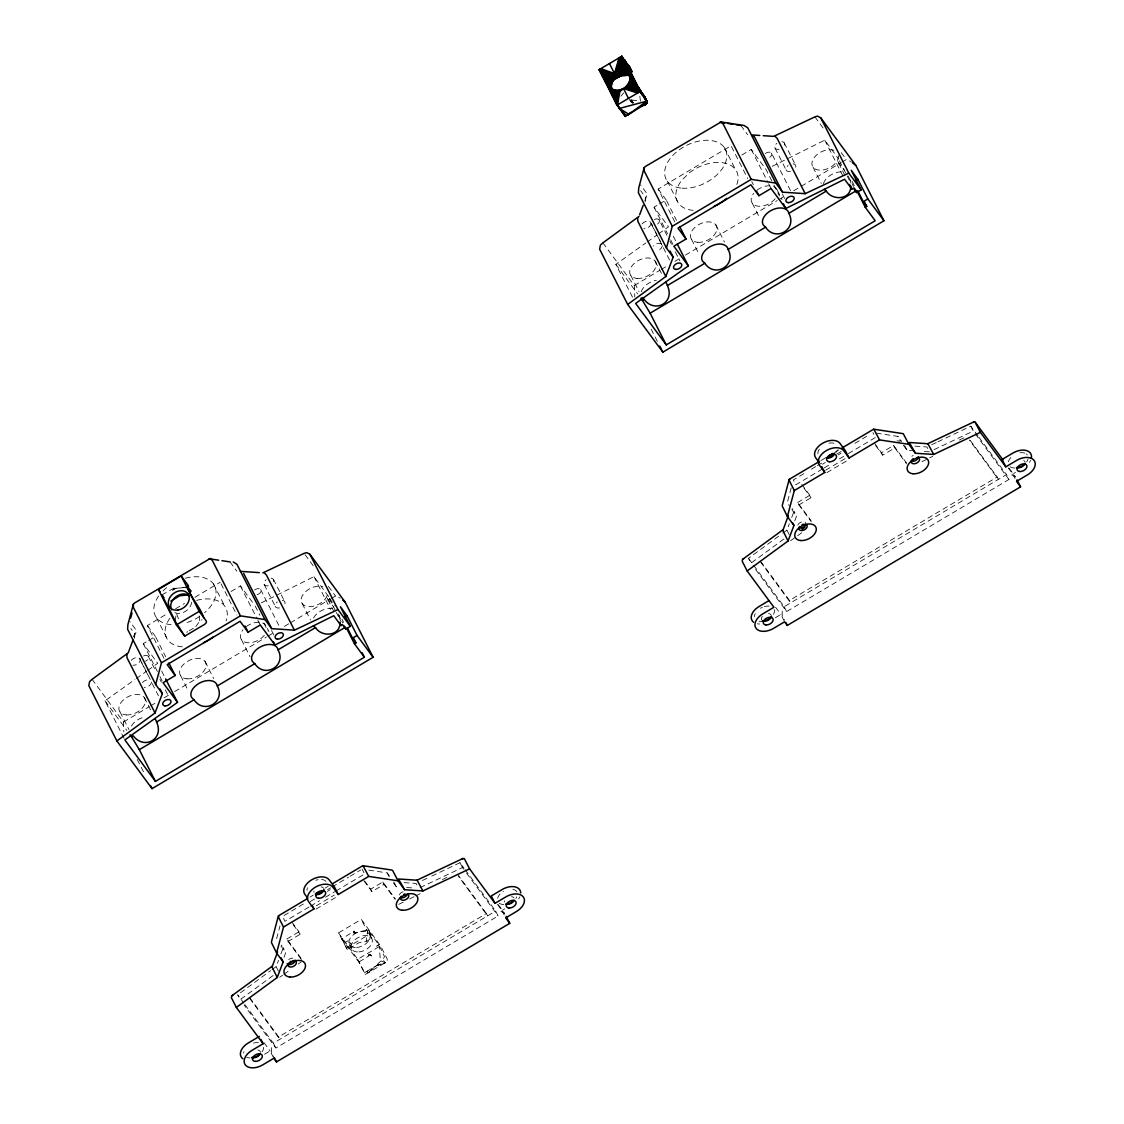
<?xml version="1.0" encoding="UTF-8"?>
<svg xmlns="http://www.w3.org/2000/svg" width="1124" height="1124" viewBox="0 0 1124 1124"><rect width="100%" height="100%" fill="white"/><g stroke="black" fill="none" stroke-linecap="round" stroke-linejoin="round"><path stroke-width="0.75" stroke-dasharray="5 3.75" d="M370.948 955.681L370.105 954.571L371.763 955.948L371.229 955.428M92.084 679.332L123.514 721.973L123.766 731.794M602.9 242.854L634.315 285.482L634.793 296.877M134.304 638.334L134.655 633.697L130.805 628.471M645.106 201.842L645.457 197.206L640.652 190.673M355.732 932.583L354.552 933.299L355.226 932.892L354.032 931.15L341.893 938.863L358.809 962.116L365.412 974.438L385.209 962.79A3.541 2.74 -36 0 0 387.007 958.547L380.544 945.818L361.324 919.39L338.507 932.864L347.344 949.611L358.57 943.008A2.122 1.349 -26.9 0 1 359.778 942.502L366.326 941.224L367.576 930.742M175.105 620.898L176.384 613.184L178.505 618.874L177.353 619.689M271.432 1047.652L271.32 1051.614L273.666 1056.349M782.234 611.161L782.135 615.123L784.468 619.858M631.562 102.354L629.609 99.671L630.606 100.668L632.292 99.657M353.301 932.119L354.088 933.201L367.169 930.208M276.616 938.582L280.002 925.909M791.226 487.844L787.418 502.091L789.273 505.744M174.164 589.032L172.618 590.24L173.925 589.327M133.461 636.872L134.655 633.697M134.192 637.027L136.594 630.69L129.78 621.46M272.008 969.661L276.125 966.64L278.513 960.317M280.916 953.981L283.304 947.658L281.393 945.059M283.979 957.283L285.777 952.534L283.304 947.658M644.993 200.536L647.396 194.199L640.596 184.968M782.81 533.169L786.926 530.149L789.315 523.826M791.717 517.49L794.106 511.167L792.195 508.568M794.78 520.791L796.579 516.042L794.106 511.167M620.855 96.158L623.679 92.842M195.843 626.574L199.833 621.038L202.137 619.661M364.26 972.864L367.323 971.094L368.475 972.681L383.565 958.463L384.464 956.552L378.816 944.778L367.52 929.239L365.328 930.63L366.396 930.251M630.761 99.895L631.098 100.345C631.576 99.067 629.819 102.439 633.009 103.141M174.15 588.414C176.075 589.412 173.911 587.276 173.602 588.723L183.929 587.571M378.816 944.778L376.681 946.169L378.816 944.778L377.72 945.916L378.69 946.015M370.892 954.683L358.809 962.116M368.475 972.681L375.5 966.275M174.276 588.456L186.682 587.29M783.906 539.042L750.958 563.18L748.486 558.305L781.433 534.167M240.438 992.787L270.631 970.658M273.104 975.534L240.157 999.672L237.684 994.796L243.796 1003.086M632.489 297.172L615.84 264.351L645.738 243.037M647.157 242.025L657.133 234.916M658.552 233.904L668.513 226.809L654.056 207.181L658.102 204.765M124.061 738.342L105.024 700.842L134.936 679.528M136.355 678.517L146.317 671.407M147.75 670.396L157.711 663.286L143.254 643.659L147.3 641.256M790.523 540.756L796.228 536.696M797.647 535.684L801.918 532.636M279.721 977.248L282.574 975.211M283.993 974.199L291.116 969.127M298.225 964.055L301.077 962.018M630.606 100.668L632.868 103.253M674.807 221.864L658.158 189.043L731.05 145.741L747.699 178.561M659.451 203.964L666.195 199.96L676.508 220.276M741.784 155.042L751.239 149.422L765.978 169.429L773.115 183.493M844.841 175.288L837.844 161.491L839.361 160.577L845.585 172.843M634.315 285.482L659.872 270.294M661.376 269.409L667.389 265.826M674.906 261.358L679.416 258.689M685.429 255.106L777.148 200.62M778.651 199.721L784.664 196.152M793.684 190.785L799.698 187.216M801.201 186.317L840.288 163.092M841.792 162.193L846.302 159.524L851.037 161.589M161.912 594.877L174.29 587.936M164.006 658.355L147.356 625.534L166.689 614.041M175.625 608.744L184.547 603.433M194.958 597.251L220.248 582.218M148.649 640.455L155.393 636.451L165.706 656.767M230.982 591.533L240.438 585.913L254.193 604.586M186.682 632.264L187.68 631.674M189.141 630.803L194.845 627.417A2.122 1.644 -36.5 0 0 195.225 627.192M334.039 611.779L327.042 597.982L328.559 597.069M123.514 721.973L149.07 706.785M150.574 705.9L158.091 701.432M164.104 697.849L168.614 695.166M174.627 691.597L266.332 637.097M267.835 636.212L275.352 631.744M284.386 626.377L288.896 623.708M290.399 622.808L329.487 599.584M330.99 598.685L335.5 596.015L340.235 598.08M820.941 460.517L825.452 457.833M834.486 452.466L839.01 449.769M803.857 473.668L793.333 479.92L795.806 484.795L822.838 468.736M811.359 469.214L815.869 466.53M817.359 465.645L824.876 461.177M836.888 454.04L841.398 451.37M854.9 443.334L869.92 434.412M822.473 464.24L825.339 462.54M838.195 454.897L841.061 453.211M824.342 467.837L831.858 463.383M839.361 458.915L846.864 454.461M848.367 453.562L875.399 437.503L872.926 432.628M825.648 470.183L846.555 457.763M826.871 472.614L849.28 459.294M797.647 502.512L809.8 495.291L811.022 497.721L798.883 504.943L797.647 502.512L811.05 520.693M874.43 443.151L881.469 452.705L893.622 445.483L906.365 462.779M875.666 445.582L882.705 455.122L894.845 447.914L906.618 463.875M760.428 561.045L789.47 600.455L997.199 477.012L998.435 479.442L969.38 440.004M748.486 558.305L784.159 606.693L1006.458 474.595L1008.931 479.47L786.631 611.568L753.01 565.948M1008.2 467.809L1012.794 474.033L1015.506 472.431M775.363 617.736L780.885 614.449L784.622 621.797M310.14 897.008L313.231 895.154M325.187 888.058L328.208 886.26M284.035 915.512L305.054 903.022M327.59 889.646L330.582 887.862M332.086 886.962L348.609 877.141M350.112 876.256L360.621 870.004M310.238 901.589L314.523 899.031M327.393 891.388L330.245 889.688M309.03 907.012L285.004 921.287L282.531 916.411M310.533 906.113L319.539 900.76M325.553 897.191L334.559 891.838M336.062 890.939L364.598 873.994M316.336 905.789L334.25 895.14M316.069 909.105L336.975 896.685M286.845 939.004L298.984 931.782L300.22 934.213L288.067 941.42L286.845 939.004L301.274 958.589M364.64 881.005L370.667 889.196L382.806 881.975L395.564 899.27M363.853 880.71L371.889 891.613L384.043 884.391L394.833 899.031M249.626 997.536L278.668 1036.932L486.397 913.503L487.633 915.919L458.578 876.495M244.821 1004.477L273.343 1043.184L495.656 911.086L498.129 915.962L275.816 1048.06L244.231 1005.193M497.398 904.3L501.992 910.524L504.69 908.923M264.562 1054.228L270.083 1050.94L273.82 1058.288M346.192 948.01L365.988 936.376A3.541 2.74 -36 0 0 367.787 932.119L361.324 919.39M366.326 941.224C372.213 939.566 371.623 933.131 367.52 929.239M338.507 932.864L357.727 959.292L380.544 945.818M367.323 971.094L375.88 966.036L385.209 962.79L382.638 959.264M369.571 954.487L368.138 955.189L369.74 954.402M772.16 166.352L824.763 140.163L838.729 159.116M261.358 602.843L275.282 595.903M276.827 595.13L313.961 576.654L328.925 596.956M959.376 440.032L967.104 436.182M921.933 461.711L928.115 458.634M929.66 457.861L932.765 456.316M442.378 879.6L447.029 877.282M398.753 904.356L403.39 902.052M409.586 898.961L414.222 896.657M415.768 895.884L420.404 893.58M931.627 444.739L936.32 442.519M937.894 441.774L970.799 426.207L977.936 435.887M934.1 449.614L973.272 431.082L970.799 426.207M422.385 880.485L430.225 876.776M431.785 876.046L459.997 862.698L464.072 868.22M420.151 887.581L462.47 867.573L465.533 871.718M376.217 965.769L385.209 962.79L380.404 960.57L379.252 946.801M376.498 965.474L385.209 962.79M175.035 588.751L174.234 588.878L175.105 588.836M914.936 446.158L926.921 446.959L929.393 451.834L924.251 451.497M903.303 445.174L907.124 450.359L913.981 450.808M404.134 882.649L416.119 883.45L418.592 888.325M393.456 882.958L396.322 886.836L399.751 887.075M406.607 887.524L413.449 887.988M876.27 433.133L897.964 436.407L901.785 441.591M897.107 440.777L900.436 441.282L897.964 436.407M368.798 870.131L387.162 872.898L390.028 876.776M631.786 99.952L638.952 101.104M1011.74 474.792L1015.59 477.068M500.925 911.283L504.774 913.559M633.29 102.86L631.182 100.205L633.177 103.001M814.886 116.882L825.016 130.637M841.23 152.639L846.302 159.524M837.844 161.491L844.546 170.581M1009.085 468.216L1015.253 476.59M978.962 437.264L1006.458 474.595M975.309 433.85L1008.931 479.47M740.814 125.41L747.615 134.641M970.223 440.397L997.199 477.012M658.158 189.043L666.195 199.96M801.749 484.388L809.8 495.291M803.983 488.167L811.022 497.721M798.883 504.943L811.247 521.719M615.84 264.351L637.631 293.926M791.802 509.565L796.579 516.042M760.625 562.07L790.692 602.871L789.47 600.455M775.546 607.199L780.885 614.449M305.096 554.75L315.226 568.505M328.405 586.377L335.5 596.015M329.515 598.375L335.261 606.159M327.042 597.982L333.744 607.072M498.283 904.708L504.451 913.081M465.097 869.611L495.656 911.086M466.544 873.095L498.129 915.962M230.013 561.902L236.813 571.133M457.342 874.079L486.397 913.503M147.356 625.534L155.393 636.451M291.959 922.242L298.984 931.782M293.181 924.659L300.22 934.213M288.067 941.42L302.497 961.006M105.024 700.842L126.829 730.417M281 946.057L285.777 952.534M249.823 998.562L279.89 1039.363L278.668 1036.932M263.957 1042.622L270.083 1050.94M631.407 99.924L633.43 102.706M366.775 971.389L367.927 972.962L367.014 971.262M655.123 261.035L662.078 274.649M144.322 697.512L152.049 712.658M1012.794 474.033L1016.518 481.381M852.02 181.203L855.125 187.329M848.184 175.99L853.538 186.542M847.145 175.92L850.25 182.046M824.763 140.163L843.787 177.662M813.003 167.125L821.251 183.381M784.215 142.832L795.469 165.003M775.096 148.213L786.336 170.384M765.374 153.496A4.426 2.796 -26.9 0 1 771.471 153.103L790.762 191.108M782.388 194.087L785.465 200.17M773.902 185.053L779.452 195.998M904.651 445.483L907.124 450.359M751.239 149.422L767.889 182.243M768.676 183.816L771.064 188.495M893.622 445.483L894.845 447.914M751.773 181.652L753.361 184.772M881.469 452.705L882.705 455.122M724.278 147.413L735.518 169.584M667.235 181.119L678.475 203.275M673.276 236.18L676.451 242.433M654.056 207.181L667.53 233.75M670.705 240.002L673.88 246.24M654.323 219.489A4.426 2.796 -26.9 0 1 659.1 219.868L669.131 239.637M669.904 241.168L671.449 244.203M675.299 251.804L679.936 260.923M651.499 224.364L670.016 260.852M786.926 530.149L789.399 535.024M630.789 275.408L639.008 291.636M651.147 329.121L658.158 342.946M784.159 606.693L786.631 611.568M501.992 910.524L504.226 914.936M341.991 619.226L343.551 622.289M338.141 613.985L342.736 623.033M329.332 598.6L335.556 610.866M336.329 612.397L340.993 621.6M459.997 862.698L462.47 867.573M313.961 576.654L330.611 609.475M302.201 603.616L310.449 619.872M273.413 579.324L284.653 601.481M264.281 584.705L275.535 606.876M260.67 589.594L279.188 626.082M271.572 630.578L275.436 638.179M255.176 605.92L259.925 615.292M263.901 623.103L267.863 630.929M393.85 881.961L396.322 886.836M387.162 872.898L389.016 876.551M240.438 585.913L257.087 618.734M257.874 620.293L260.262 624.986M382.806 881.975L384.043 884.391M221.035 583.792L236.897 615.039M362.125 869.119L363.979 872.772M370.667 889.196L371.889 891.613M213.462 583.904L224.716 606.075M369.473 933.918L371.707 938.315M357.727 959.292L365.412 974.438M349.564 944.764L351.812 949.176M341.893 938.863L347.344 949.611M156.419 617.596L167.673 639.767M161.673 671.112L164.849 677.365M143.254 643.659L159.102 674.92M159.903 676.479L163.064 682.732M148.298 656.36L156.011 671.562M159.875 679.177L161.42 682.212M165.27 689.813L169.134 697.414M139.783 658.72L147.286 673.501M148.031 674.976L150.279 679.416M141.469 662.373L149.183 677.589M152.26 683.659L158.442 695.826M276.125 966.64L278.597 971.515M119.987 711.899L128.951 729.602M137.226 759.473L144.237 773.284M273.343 1043.184L275.816 1048.06M752.265 203.219L760.147 218.815M691.527 239.314L699.395 254.909M241.463 639.711L250.118 656.866M180.725 675.805L188.593 691.401M777.386 190.406L782.079 199.735M715.862 224.94L724.474 242.053M267.372 628.442L268.931 631.562M205.06 661.418L213.658 678.545M850.236 180.219L850.882 183.17M339.111 615.221L340.08 619.661M199.201 615.91L199.833 621.038M639.851 96.214L640.455 101.343M354.032 931.15L354.088 933.201M307.091 890.278A10.636 6.716 -26.9 0 1 307.47 887.707M315.83 880.303A10.636 6.716 -26.9 0 1 318.148 879.656M321.464 879.446A10.636 6.716 -26.9 0 1 326.157 881.694M313.919 892.358A5.311 3.358 -26.9 0 1 314.116 891.065M321.113 886.934A5.311 3.358 -26.9 0 1 323.459 888.072M257.747 1050.083A5.311 3.358 -26.9 0 1 260.501 1052.317M263.634 1047.357A10.636 6.716 -26.9 0 1 262.061 1051.797M250.034 1057.923A10.636 6.716 -26.9 0 1 246.76 1057.319M243.711 1053.132A10.636 6.716 -26.9 0 1 243.866 1051.685M253.49 1043.114A10.636 6.716 -26.9 0 1 259.054 1042.707M519.822 896.868A14.176 8.964 -26.9 0 1 518.656 898.863M516.717 896.896A10.636 6.716 -26.9 0 1 515.832 898.385M503.805 904.511A10.636 6.716 -26.9 0 1 499.267 903.19M497.637 898.273A10.636 6.716 -26.9 0 1 503.454 891.36M512.825 889.309A10.636 6.716 -26.9 0 1 517.166 892.611M399.385 894.873A4.426 2.796 -26.9 0 1 403.825 891.515M288.699 959.531A4.426 2.796 -26.9 0 1 292.844 958.196M504.339 902.108A5.311 3.358 -26.9 0 1 504.536 900.816M511.518 896.685A5.311 3.358 -26.9 0 1 513.865 897.809M327.112 595.608A14.176 8.964 -26.9 0 1 308.931 606.665A14.176 8.964 -26.9 0 1 303.115 594.47A14.176 8.964 -26.9 0 1 322.869 586.728M264.323 635.257A14.176 8.964 -26.9 0 1 245.749 642.394A14.176 8.964 -26.9 0 1 242.953 629.791M246.297 626.574A14.176 8.964 -26.9 0 1 265.798 625.337M271.067 578.186A5.311 3.358 -26.9 0 1 272.851 583.033M268.285 585.73A5.311 3.358 -26.9 0 1 264.014 584.199A5.311 3.358 -26.9 0 1 266.093 579.787M131.213 660.392A5.311 3.358 -26.9 0 1 137.943 657.666A5.311 3.358 -26.9 0 1 139.545 662.008A5.311 3.358 -26.9 0 1 132.997 665.239M254.572 589.988A4.426 2.796 -26.9 0 1 260.909 590.016A4.426 2.796 -26.9 0 1 256.398 594.933M143.521 655.98A4.426 2.796 -26.9 0 1 148.537 656.795A4.426 2.796 -26.9 0 1 145.474 661.249M140.697 660.856A4.426 2.796 -26.9 0 1 140.514 658.861M313.54 617.961A14.176 8.964 -26.9 0 1 332.437 608.506M131.41 726.062A14.176 8.964 -26.9 0 1 142.678 717.519M282.307 600.356A5.311 3.358 -26.9 0 1 284.105 605.204M279.539 607.901A5.311 3.358 -26.9 0 1 275.254 606.356A5.311 3.358 -26.9 0 1 277.347 601.958M151.431 681.987A5.311 3.358 -26.9 0 1 144.251 687.41M142.453 682.563A5.311 3.358 -26.9 0 1 150.068 680.118M196.602 600.385A33.228 21.005 -26.9 0 1 226.05 621.01M182.341 646.834A33.228 21.005 -26.9 0 1 170.131 617.863M185.348 578.214A33.228 21.005 -26.9 0 1 214.319 585.239A33.228 21.005 -26.9 0 1 204.638 612.678M199.51 616.542A33.228 21.005 -26.9 0 1 186.106 622.837M171.101 624.663A33.228 21.005 -26.9 0 1 159.903 594.357M162.938 590.985A33.228 21.005 -26.9 0 1 167.729 586.826M191.656 602.267A11.338 8.739 -36.5 0 1 185.179 611.54A11.338 8.739 -36.5 0 1 174.487 612.482M775.124 198.765A14.176 8.964 -26.9 0 1 756.55 205.903A14.176 8.964 -26.9 0 1 753.754 193.3M757.098 190.082A14.176 8.964 -26.9 0 1 777.696 191.768M838.434 155.674A14.176 8.964 -26.9 0 1 822.178 170.089A14.176 8.964 -26.9 0 1 813.65 158.372A14.176 8.964 -26.9 0 1 834.795 150.686M781.868 141.694A5.311 3.358 -26.9 0 1 783.667 146.541M779.101 149.239A5.311 3.358 -26.9 0 1 774.815 147.708A5.311 3.358 -26.9 0 1 776.895 143.296M659.1 219.868A4.426 2.796 -26.9 0 1 657.596 223.985M652.299 225.011A4.426 2.796 -26.9 0 1 651.161 223.451M650.993 223.325A5.311 3.358 -26.9 0 1 643.813 228.748M642.015 223.901A5.311 3.358 -26.9 0 1 650.585 222.229L661.839 244.4A5.311 3.358 -26.9 0 0 653.269 246.072M771.471 153.103A4.426 2.796 -26.9 0 1 768.647 157.992M823.471 183.619A14.176 8.964 -26.9 0 1 843.239 172.014M641.284 291.762A14.176 8.964 -26.9 0 1 656.304 280.354M793.123 163.865A5.311 3.358 -26.9 0 1 794.907 168.712M790.341 171.41A5.311 3.358 -26.9 0 1 786.055 169.879A5.311 3.358 -26.9 0 1 788.149 165.467M662.247 245.496A5.311 3.358 -26.9 0 1 656.711 250.821M736.852 184.519A33.228 21.005 -26.9 0 0 725.472 163.275A33.228 21.005 -26.9 0 0 689.785 172.506L681.959 180.037A33.228 21.005 -26.9 0 0 693.143 210.343M911.873 456.274A4.426 2.796 -26.9 0 1 913.194 455.487M797.815 525.161A4.426 2.796 -26.9 0 1 801.538 521.986A4.426 2.796 -26.9 0 1 805.599 522.66M837.38 449.993A10.636 6.716 -26.9 0 1 835.849 452.649M817.893 453.801A10.636 6.716 -26.9 0 1 819.817 448.56M828.95 443.165A10.636 6.716 -26.9 0 1 836.959 445.216M1028.053 458.901A10.636 6.716 -26.9 0 1 1026.634 461.894M1014.607 468.02A10.636 6.716 -26.9 0 1 1010.069 466.699M1008.439 461.781A10.636 6.716 -26.9 0 1 1011.08 457.342M1020.002 452.789A10.636 6.716 -26.9 0 1 1025.158 453.267M1026.423 453.984A10.636 6.716 -26.9 0 1 1027.378 454.953M1030.624 460.376A14.176 8.964 -26.9 0 1 1029.458 462.371M1023.725 460.545A5.311 3.358 -26.9 0 1 1025.088 462.414M774.211 609.531A10.636 6.716 -26.9 0 1 772.862 615.306M762.718 621.305A10.636 6.716 -26.9 0 1 759.093 621.277M754.513 616.64A10.636 6.716 -26.9 0 1 755.202 613.69M760.498 608.267A10.636 6.716 -26.9 0 1 762.353 607.325M764.292 606.623A10.636 6.716 -26.9 0 1 769.856 606.229M759.669 624.003A14.176 8.964 -26.9 0 1 757.351 623.792M761.777 620.125A5.311 3.358 -26.9 0 1 762.339 616.402M768.549 613.606A5.311 3.358 -26.9 0 1 771.303 615.826M174.375 588.667L173.602 588.723L174.332 588.723M348.103 940.718L344.703 942.727L351.587 944.343L348.103 940.718M356.645 947.504A11.338 7.165 -26.9 0 0 369.81 934.606A11.338 7.165 -26.9 0 0 352.107 935.899A11.338 7.165 -26.9 0 0 356.645 947.504M358.879 951.916A11.338 7.165 -26.9 0 0 372.058 939.018A11.338 7.165 -26.9 0 0 354.341 940.31A11.338 7.165 -26.9 0 0 358.879 951.916M186.977 678.812A14.176 8.964 -26.9 0 0 206.142 664.354A14.176 8.964 -26.9 0 0 185.544 662.668A14.176 8.964 -26.9 0 0 186.977 678.812M126.239 714.906A14.176 8.964 -26.9 0 0 145.403 700.449A14.176 8.964 -26.9 0 0 124.806 698.763A14.176 8.964 -26.9 0 0 126.239 714.906M697.793 242.32A14.176 8.964 -26.9 0 0 716.943 227.863A14.176 8.964 -26.9 0 0 696.36 226.177A14.176 8.964 -26.9 0 0 697.793 242.32M637.055 278.415A14.176 8.964 -26.9 0 0 656.205 263.957A14.176 8.964 -26.9 0 0 635.608 262.271A14.176 8.964 -26.9 0 0 637.055 278.415M681.903 188.172A33.228 21.005 -26.9 0 0 726.806 154.283A33.228 21.005 -26.9 0 0 678.545 150.335A33.228 21.005 -26.9 0 0 681.903 188.172"/><path stroke-width="1.5" d="M614.589 100.247L614.645 90.131C598.151 83.499 622.471 60.71 630.044 75.912M627.178 66.583L627.81 73.032L630.199 76.32L626.728 74.493L624.34 71.205L624.396 61.103M605.794 82.909L612.917 90.904L611.175 88.304L611.807 94.753L616.359 96.06L612.397 95.919L611.92 88.908M630.016 73.72C634.203 68.564 622.851 60.724 621.909 56.2L599.092 69.674L617.076 105.136L625.295 116.432L646.736 103.197M637.561 88.698L638.572 87.63L644.459 96.762L646.946 102.748M615.25 101.539L615.685 90.313L614.645 90.131L618.804 91.634L616.753 92.547M623.3 71.023L626.728 74.493L623.3 71.023L623.736 59.797M612.397 95.919C618.846 91.985 634.877 84.131 628.457 73.72L627.768 67.749M339.912 622.415C340.741 636.1 321.885 637.73 315.507 627.585A14.176 8.964 -26.9 0 1 313.455 625.787M627.965 67.566L628.007 66.794L631.562 72.048L628.007 66.794L627.712 67.524L631.519 71.023L628.99 66.035L631.562 72.048M850.713 185.924C851.556 199.608 832.687 201.238 826.309 191.094A14.176 8.964 -26.9 0 1 824.257 189.296M615.868 102.748L616.767 90.384L621.165 90.046M622.218 70.953L625.689 74.31L622.218 70.953L623.118 58.589M616.416 103.844L617.877 90.356M621.108 70.981L624.607 74.24L623.497 74.268L621.108 70.981L622.556 57.493M638.952 89.077L638.572 87.63L647.073 101.891L644.459 96.762M619.97 71.135L623.497 74.268L622.359 74.423L619.97 71.135L622.064 56.523M644.094 95.821L647.059 102.298L646.426 103.633L646.806 101.146L644.094 95.821L639.05 89.372L641.734 93.587M278.808 915.61L278.555 917.254L283.515 927.033L276.574 953.011L283.136 961.919L277.249 977.487L236.349 1007.441L263.1 1043.746L252.043 1050.322A14.176 8.964 -26.9 0 0 245.257 1064.807A14.176 8.964 -26.9 0 0 262.763 1064.864L273.82 1058.288L276.49 1061.927L509.734 923.338L506.193 916.355M789.61 479.133L789.357 480.763L794.317 490.542L787.376 516.52L793.951 525.428L788.064 540.995L747.151 570.964L773.902 607.255L762.845 613.83A14.176 8.964 -26.9 0 0 756.059 628.316A14.176 8.964 -26.9 0 0 773.565 628.372L784.622 621.797L787.306 625.436L1020.55 486.847L1017.009 479.864M618.832 71.402L622.359 74.423L621.221 74.69L618.832 71.402L621.488 56.439M617.498 104.897L620.153 89.934L623.469 88.501L637.631 92.997M203.739 617.694C200.395 607.101 190.602 597.659 187.301 586.503L186.148 587.445L187.301 586.503L191.024 591.013L189.942 592.966M617.694 71.781L621.221 74.69L620.097 75.069L617.694 71.781L620.855 56.818M616.584 72.259L620.097 75.069L618.987 75.547L616.584 72.259L620.237 57.184M646.426 103.633L646.806 101.146L638.572 87.63L638.446 88.712M627.81 67.538L628.007 66.794L629.229 71.177M362.083 652.707L364.373 657.245L155.421 781.405L124.848 739.915L177.536 702.36L163.064 682.732L175.218 675.524L167.181 664.607L240.072 621.291L248.109 632.208L260.262 624.986L275.001 644.993L333.772 615.713L341.036 625.576L342.553 624.663L345.799 629.061L350.351 626.363L337.973 609.559L294.404 630.171L271.685 628.653L264.983 619.563L240.424 615.854L212.38 560.567L210.258 558.487L134.74 602.871L133.349 604.178L127.911 624.551L127.602 629.243L155.66 684.53L162.362 693.62L155.028 712.981L116.868 740.941L152.035 788.655L373.126 657.273L345.082 601.986L309.915 554.273L306.712 552.601L304.07 553.373L262.861 572.875M130.693 618.074L132.042 613.002M155.66 684.53L161.463 662.781L133.419 607.494L133.349 604.178M271.544 941.561L278.345 916.046M856.685 190.406L865.241 207.266L875.189 220.754L666.237 344.913L635.65 303.424L688.338 265.868L673.88 246.24L686.019 239.033L677.983 228.116L750.874 184.814L758.911 195.717L771.064 188.495L785.802 208.502L844.588 179.236L851.837 189.085L853.355 188.186L856.6 192.569L861.153 189.872L848.775 173.068L805.206 193.679L782.501 192.162L775.799 183.072L747.741 127.785L744.06 125.466L721.06 121.996L645.555 166.38L644.15 167.701L638.713 188.059L638.418 192.752L666.462 248.039L673.164 257.129L665.844 276.49L627.684 304.449L662.837 352.163L883.942 220.782L855.884 165.495L820.731 117.781L817.513 116.109L814.886 116.882L773.663 136.383L763.252 135.681M666.462 248.039L672.264 226.289L644.221 171.003L644.15 167.701M782.36 505.069L789.16 479.555M615.516 72.835L618.987 75.547L617.905 76.123L615.516 72.835L619.647 57.535M600.764 68.69L614.491 73.496L617.905 76.123L616.879 76.783L614.491 73.496L619.099 57.858M645.597 104.434L646.806 101.146L639.893 91.662L621.909 56.2M132.983 640.202L128.192 652.889L92.084 679.332L89.611 681.608L88.824 685.654L116.868 740.941M277.53 952.07L272.05 966.991L277.249 977.487M639.598 214.825L643.195 205.299M788.331 515.593L782.852 530.5L788.064 540.995M641.874 105.754L645.092 104.771L646.806 101.146L619.464 108.424L617.132 103.942M272.444 966.05L231.741 995.878L231.389 997.676L236.349 1007.441M783.259 529.559L742.543 559.387L742.191 561.185L747.151 570.964M616.781 77.247L620.813 76.039L622.907 73.692M630.522 112.456L628.358 114.662L646.806 101.146M600.146 69.056L613.521 74.254L616.879 76.783C612.791 79.579 609.714 85.396 612.369 90.117M638.994 216.412L602.9 242.854L600.413 245.116L599.626 249.163L627.684 304.449M802.115 529.193L804.953 527.17M178.224 625.745L184.715 636.17L204.456 624.452A3.541 2.234 -26.9 0 0 206.156 620.841L199.173 611.386L181.175 575.938L158.414 589.482L176.398 624.944L184.715 636.17M973.131 422.399L975.154 422.174L1002.917 459.842M462.315 858.891L464.353 858.666L469.593 868.852L494.996 903.331L505.814 896.91A14.176 8.964 -26.9 0 1 523.32 896.966A14.176 8.964 -26.9 0 1 516.534 911.452L505.716 917.872L509.734 923.338M612.13 95.385L622.387 89.077M672.264 226.289L751.225 179.362L775.799 183.072M640.849 298.281L642.394 300.389L644.08 299.377C654.955 313.807 675.384 302.609 667.375 285.538A14.176 8.964 -26.9 0 0 665.492 282.222M667.375 285.538L704.832 263.283C714.794 278.373 736.838 265.475 728.113 249.444A14.176 8.964 -26.9 0 0 711.703 245.903A14.176 8.964 -26.9 0 0 702.542 261.147L704.832 263.283M728.113 249.444L765.57 227.188C775.532 242.278 797.576 229.38 788.851 213.349A14.176 8.964 -26.9 0 0 772.441 209.823A14.176 8.964 -26.9 0 0 763.294 225.053L765.57 227.188M788.851 213.349L826.309 191.094M855.631 180.711L857.907 179.362L867.854 198.962L883.942 220.782M666.237 344.913L650.136 313.189L856.081 190.813M170.848 601.059L179.011 596.212A2.122 1.644 -36.5 0 1 180.205 595.734L186.654 595.06L188.874 593.739M857.949 191.108L863.302 201.674L867.854 198.962M865.241 207.266L866.759 206.366L864.426 201.758M176.398 624.944L199.173 611.386M161.463 662.781L240.424 615.854M130.033 734.773L131.592 736.88L133.278 735.869C144.153 750.298 164.582 739.1 156.573 722.029A14.176 8.964 -26.9 0 0 154.69 718.714M156.573 722.029L194.016 699.774C203.992 714.864 226.036 701.966 217.311 685.935A14.176 8.964 -26.9 0 0 200.901 682.394A14.176 8.964 -26.9 0 0 191.74 697.639L194.016 699.774M217.311 685.935L254.769 663.68C264.73 678.77 286.775 665.872 278.05 649.841A14.176 8.964 -26.9 0 0 261.639 646.3A14.176 8.964 -26.9 0 0 252.478 661.544L254.769 663.68M278.05 649.841L315.507 627.585M344.829 617.202L347.105 615.854L357.053 635.453L373.126 657.273M155.421 781.405L139.334 749.68L345.279 627.304M347.147 627.599L352.5 638.151L357.053 635.453M347.442 629.96L354.439 643.757L355.957 642.858L353.624 638.249M789.329 479.302L819.551 461.332M828.472 456.035L832.982 453.351M842.002 447.998L873.629 429.199L902.67 433.569M794.317 490.542L824.777 472.445L821.784 466.558M824.777 472.445L819.41 465.167A14.176 8.964 -26.9 0 1 826.196 450.682A14.176 8.964 -26.9 0 1 843.717 450.738L849.07 458.002L879.53 439.906L908.866 444.331L915.428 453.239L933.693 454.461L980.395 432.361L1005.797 466.839L1016.616 460.418A14.176 8.964 -26.9 0 1 1034.122 460.475A14.176 8.964 -26.9 0 1 1027.336 474.96L1016.518 481.381L1020.55 486.847M768.788 600.722L759.121 606.482A14.176 8.964 -26.9 0 0 753.6 622.246M278.527 915.793L307.245 898.722M316.153 893.425L319.174 891.641M332.69 883.59L362.827 865.691L391.869 870.06M283.515 927.033L313.975 908.937L312.472 905.986M313.975 908.937L308.608 901.659A14.176 8.964 -26.9 0 1 315.394 887.173A14.176 8.964 -26.9 0 1 332.901 887.215L338.268 894.493L368.728 876.397L398.065 880.823L404.626 889.73L422.877 890.953L469.593 868.852M259.363 1036.398L248.306 1042.96A14.176 8.964 -26.9 0 0 242.798 1058.738M611.442 81.321L619.998 76.263M639.893 91.662L617.076 105.136L602.562 75.097M742.543 559.387L743.624 558.769M231.741 995.878L232.823 995.26M611.807 94.753L621.277 89.555M616.57 93.137L612.735 95.02M927.595 443.783L974.002 421.837M416.793 880.275L463.2 858.329M616.598 92.646L612.355 94.458M613.465 77.373L620.097 75.069M615.91 76.587L618.987 75.547M627.81 114.943L626.082 115.393L619.464 108.424L605.948 81.757M613.535 77.781L616.879 76.783M616.528 77.401L619.619 76.502M642.001 105.67L645.092 104.771L642.211 105.473M616.135 77.64L619.015 76.854M642.113 105.586L645.092 104.771M612.847 78.315L615.91 77.542L613.521 74.254M613.535 78.427L618.284 77.275M620.153 89.934L619.015 90.201L616.921 104.827L607.803 86L613.254 96.467M620.813 76.039L627.276 75.378M752.827 134.992L759.768 135.456M240.283 571.357L259.391 572.636M615.685 90.313L616.767 90.384M719.824 122.249L724.671 122.98M727.902 123.457L732.736 124.188M735.967 124.68L740.814 125.41M209.022 558.74L218.702 560.202M221.934 560.679L230.013 561.902M624.494 87.841L638.221 92.646M625.464 87.082L638.839 92.28M599.499 69.435L612.608 75.083L615.91 77.542M626.363 86.267L639.486 91.901M599.247 69.997L615.011 78.357L612.608 75.083M627.192 85.368L639.739 91.339L624.298 59.488L631.519 71.023L628.119 67.833L630.48 73.369M627.923 84.426L639.233 90.37M599.738 70.967L614.182 79.256L611.793 75.968M628.555 83.429L638.685 89.274M600.3 72.062L613.451 80.197L611.063 76.924M644.08 299.377L642.029 297.579M752.012 135.372L754.443 136.875L782.501 192.162M619.464 108.424L628.85 114.297M629.075 82.403L638.067 88.065M600.918 73.271L612.819 81.195L610.43 77.907M233.258 561.958L236.939 564.276L264.983 619.563M629.482 81.364L637.406 86.759M601.579 74.577L612.299 82.221L609.911 78.933M873.84 429.228L879.53 439.906M363.038 865.719L368.728 876.397M629.777 80.31L636.718 85.382M602.267 75.954L611.892 83.26L609.503 79.973M629.96 79.256L636.001 83.977M602.984 77.359L611.596 84.314L609.208 81.026M852.245 162.573L855.884 165.495M342.651 600.033L345.082 601.986M630.002 78.23L635.299 82.586M603.686 78.75L611.414 85.368L609.025 82.08M629.932 77.219L634.624 81.279M604.361 80.057L611.372 86.393L608.969 83.106M629.749 76.263L634.034 80.113M604.951 81.237L611.442 87.405L609.053 84.117M629.426 75.35L633.543 79.144M605.443 82.192L611.625 88.36L609.236 85.073M633.191 78.441L629.004 74.507L628.26 68.719M721.06 121.996L723.182 124.076L751.225 179.362M774.97 136.229L777.162 138.393L805.206 193.679M264.168 572.72L266.346 574.884L294.404 630.171M624.34 71.205L627.712 74.802L625.323 71.514L625.084 62.48M625.323 71.514L628.625 75.196L626.237 71.922L625.801 63.885M626.237 71.922L629.454 75.715L627.066 72.428L626.504 65.276M627.066 72.428L630.199 76.32M611.948 89.274L609.981 86.843L610.725 92.618M903.387 433.92L908.866 444.331M392.585 870.412L398.065 880.823M644.347 96.313L639.05 89.372L641.776 93.32M627.81 73.032L629.833 75.687M631.449 72.245L628.119 67.833L630.578 73.299M181.175 575.938L188.158 585.379A3.541 2.234 -26.9 0 1 188.312 586.967M158.414 589.482L160.03 591.66M163.879 597.532L161.912 594.877L177.086 624.789M857.907 179.362L851.219 170.272L861.153 189.872M863.302 201.674L866.759 206.366M819.256 462.667L815.687 457.819A14.176 8.964 -26.9 0 1 822.473 443.334A14.176 8.964 -26.9 0 1 839.979 443.39L845.346 450.654L849.07 458.002M347.105 615.854L340.403 606.763L350.351 626.363M352.5 638.151L355.957 642.858M354.439 643.757L364.373 657.245M307.555 897.95L304.885 894.311A14.176 8.964 -26.9 0 1 311.671 879.825A14.176 8.964 -26.9 0 1 329.177 879.867L334.531 887.145L338.268 894.493M599.092 69.674L600.68 71.866M609.559 85.986L612.763 90.496M619.366 107.637L625.295 116.432M628.457 73.72L630.409 76.432M631.337 72.456L628.119 67.833L631.674 71.557L629.089 66.428M975.154 422.174L980.395 432.361M631.21 72.61L628.119 67.833L631.604 71.88L629.061 66.85M642.394 300.389L650.136 313.189M131.592 736.88L139.334 749.68M631 72.877L628.119 67.833L630.873 72.99M644.375 98.013L647.059 102.298L644.488 97.437M644.488 96.861L647.073 101.891M1005.797 466.839L1002.074 459.491L1012.893 453.07A14.176 8.964 -26.9 0 1 1026.437 450.541A14.176 8.964 -26.9 0 1 1031.326 458.381M820.731 117.781L848.775 173.068M854.31 188.059L856.6 192.569M849.505 184.477L851.837 189.085M933.693 454.461L927.932 443.741L909.26 442.491L915.428 453.239M783.428 203.809L785.802 208.502M756.536 191.024L758.911 195.717M628.808 65.698L631.548 71.051M624.298 59.488L642.282 94.95M623.469 88.501L628.485 98.392M609.447 63.562L614.491 73.496M679.683 226.528L686.019 239.033M677.238 243.992L688.338 265.868M670.044 250.989L673.164 257.129M792.532 522.632L793.951 525.428M665.844 276.49L637.786 221.203L637.673 217.817M787.376 516.52L782.206 505.926M659.718 346.009L662.837 352.163M785.887 622.654L787.306 625.436M494.996 903.331L491.272 895.983L502.077 889.562A14.176 8.964 -26.9 0 1 520.721 892.948M309.915 554.273L337.973 609.559M344.267 626.054L345.799 629.061M339.476 622.499L341.036 625.576M422.877 890.953L417.13 880.233L398.444 878.982L404.626 889.73M243.641 573.366L271.685 628.653M273.413 641.86L275.001 644.993M244.934 625.956L248.109 632.208M168.881 663.019L175.218 675.524M165.635 678.924L177.536 702.36M160.015 689.012L162.362 693.62M281.014 957.718L283.136 961.919M155.028 712.981L126.984 657.695L126.857 654.308M276.574 953.011L271.404 942.418M150.475 785.578L152.035 788.655M274.368 1057.74L276.49 1061.927M260.852 1039.335L263.1 1043.746M628.99 66.035L631.632 71.262M601.481 72.962L604.052 78.287M638.755 88.852L638.572 87.63L638.587 88.782M610.529 87.616L611.217 93.587M612.749 89.428L613.184 97.451M613.662 89.822L613.901 98.87M322.532 891.543A10.636 6.716 -26.9 0 1 315.914 894.535M260.304 1053.61A5.311 3.358 -26.9 0 1 251.931 1057.389M259.363 1054.565A10.636 6.716 -26.9 0 1 251.917 1057.782M513.134 901.153A10.636 6.716 -26.9 0 1 507.627 903.949M323.867 889.168A5.311 3.358 -26.9 0 1 320.888 893.51A5.311 3.358 -26.9 0 1 315.282 894.24M407.619 894.17A4.426 2.796 -26.9 0 1 407.633 898.273A4.426 2.796 -26.9 0 1 401.956 900.099A4.426 2.796 -26.9 0 1 401.268 896.221M403.628 894.437A4.426 2.796 -26.9 0 1 405.076 893.973M407.338 894.367A4.426 2.796 -26.9 0 1 400.355 897.514M292.704 960.739A4.426 2.796 -26.9 0 1 296.216 963.591A4.426 2.796 -26.9 0 1 290.385 967.033A4.426 2.796 -26.9 0 1 288.896 962.987M289.936 961.989A4.426 2.796 -26.9 0 1 291.257 961.203M295.134 960.065A4.426 2.796 -26.9 0 1 291.973 964.027A4.426 2.796 -26.9 0 1 287.196 963.633M514.089 900.198A5.311 3.358 -26.9 0 1 505.702 903.977M213.405 636.844A33.228 21.005 -26.9 0 1 203.5 642.703M171.719 609.896A11.338 8.739 -36.5 0 1 175.709 596.9A11.338 8.739 -36.5 0 1 189.506 596.043M726.694 198.358A33.228 21.005 -26.9 0 1 714.302 206.212M918.308 456.794A4.426 2.796 -26.9 0 1 915.835 460.404A4.426 2.796 -26.9 0 1 911.157 461.023M805.782 524.641A4.426 2.796 -26.9 0 1 798.799 527.788M804.882 524.163A4.426 2.796 -26.9 0 1 806.639 527.844A4.426 2.796 -26.9 0 1 800.78 530.486A4.426 2.796 -26.9 0 1 799.698 526.496M802.072 524.711A4.426 2.796 -26.9 0 1 803.505 524.248M917.254 457.384A4.426 2.796 -26.9 0 1 918.758 461.43A4.426 2.796 -26.9 0 1 912.407 463.467A4.426 2.796 -26.9 0 1 913.124 458.718M833.348 455.065A10.636 6.716 -26.9 0 1 826.716 458.044M834.472 453.97A5.311 3.358 -26.9 0 1 826.084 457.749M1023.936 464.662A10.636 6.716 -26.9 0 1 1016.489 467.893M1024.891 463.706A5.311 3.358 -26.9 0 1 1016.503 467.486M771.654 616.753A10.636 6.716 -26.9 0 1 762.718 621.305M771.12 617.118A5.311 3.358 -26.9 0 1 762.732 620.898M318.542 898.273A5.311 3.358 -26.9 0 0 325.721 892.849A5.311 3.358 -26.9 0 0 318.008 892.217A5.311 3.358 -26.9 0 0 318.542 898.273M255.19 1061.407A5.311 3.358 -26.9 0 0 262.37 1055.998A5.311 3.358 -26.9 0 0 254.642 1055.366A5.311 3.358 -26.9 0 0 255.19 1061.407M402.294 910.257A11.521 7.278 -26.9 0 0 417.861 898.512A11.521 7.278 -26.9 0 0 401.127 897.135A11.521 7.278 -26.9 0 0 402.294 910.257M289.922 977.023A11.521 7.278 -26.9 0 0 305.489 965.277A11.521 7.278 -26.9 0 0 288.756 963.914A11.521 7.278 -26.9 0 0 289.922 977.023M508.961 908.009A5.311 3.358 -26.9 0 0 516.141 902.586A5.311 3.358 -26.9 0 0 508.413 901.954A5.311 3.358 -26.9 0 0 508.961 908.009M277.389 639.12A4.426 2.796 -26.9 0 0 283.374 634.596A4.426 2.796 -26.9 0 0 276.94 634.077A4.426 2.796 -26.9 0 0 277.389 639.12M165.017 705.886A4.426 2.796 -26.9 0 0 171.003 701.376A4.426 2.796 -26.9 0 0 164.568 700.842A4.426 2.796 -26.9 0 0 165.017 705.886M177.943 610.037A11.338 8.739 -36.5 0 0 188.27 594.245A11.338 8.739 -36.5 0 0 170.16 597.027A11.338 8.739 -36.5 0 0 177.943 610.037M675.819 269.409A4.426 2.796 -26.9 0 0 681.818 264.885A4.426 2.796 -26.9 0 0 675.384 264.351A4.426 2.796 -26.9 0 0 675.819 269.409M788.191 202.629A4.426 2.796 -26.9 0 0 794.19 198.105A4.426 2.796 -26.9 0 0 787.741 197.585A4.426 2.796 -26.9 0 0 788.191 202.629M1019.763 471.518A5.311 3.358 -26.9 0 0 1026.943 466.095A5.311 3.358 -26.9 0 0 1019.215 465.462A5.311 3.358 -26.9 0 0 1019.763 471.518M765.992 624.93A5.311 3.358 -26.9 0 0 773.171 619.507A5.311 3.358 -26.9 0 0 765.444 618.874A5.311 3.358 -26.9 0 0 765.992 624.93M800.724 540.532A11.521 7.278 -26.9 0 0 816.291 528.786A11.521 7.278 -26.9 0 0 799.557 527.423A11.521 7.278 -26.9 0 0 800.724 540.532M829.343 461.781A5.311 3.358 -26.9 0 0 836.537 456.358A5.311 3.358 -26.9 0 0 828.809 455.726A5.311 3.358 -26.9 0 0 829.343 461.781M913.095 473.766A11.521 7.278 -26.9 0 0 928.663 462.02A11.521 7.278 -26.9 0 0 911.929 460.643A11.521 7.278 -26.9 0 0 913.095 473.766"/></g></svg>
